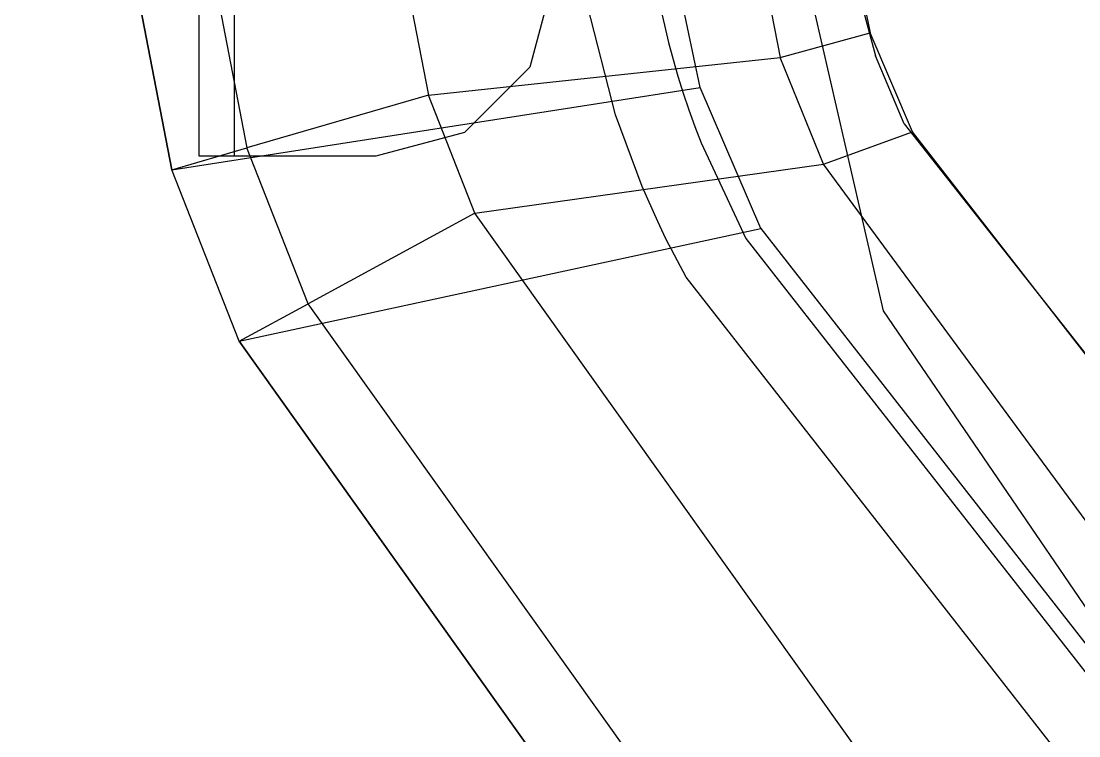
# Model space of a CAD drawing. Extents: x 11992 to 29481, y -6727 to 6811.
# Drawn here: x 18814.6 to 18874.2, y -3127.1 to -3086.8 of the extents above; entities that cross this region are included whole.
import ezdxf

# ---------------------------------------------------------------- set-up
doc = ezdxf.new("R2010")
doc.units = 0
doc.header["$MEASUREMENT"] = 0
doc.layers.get('0').update_dxf_attribs({"color": 8, "linetype": 'CONTINUOUS'})
doc.layers.add('zoylight 5回路', color=4, linetype='CONTINUOUS')

msp = doc.modelspace()

# ---------------------------------------------------------------- linework, layer by layer
for p, q in [((18826.622, -3044.411, -649.434), (18826.622, -3094.411, -649.434)), ((18826.622, -3044.411, -623.434), (18826.622, -3094.411, -623.434)), ((18826.622, -3044.411, -1087.434), (18826.622, -3094.411, -1087.434)), ((18826.622, -3044.411, -1061.434), (18826.622, -3094.411, -1061.434)), ((18826.622, -3044.411, -1525.434), (18826.622, -3094.411, -1525.434)), ((18826.622, -3044.411, -1499.434), (18826.622, -3094.411, -1499.434)), ((18826.622, -3044.411, -1963.433), (18826.622, -3094.411, -1963.433)), ((18826.622, -3044.411, -1937.433), (18826.622, -3094.411, -1937.433)), ((18824.622, -3080.286, -621.434), (18824.622, -3094.411, -621.434)), ((18824.622, -3080.286, -651.434), (18824.622, -3094.411, -651.434)), ((18824.622, -3080.286, -1059.434), (18824.622, -3094.411, -1059.434)), ((18824.622, -3080.286, -1089.434), (18824.622, -3094.411, -1089.434)), ((18824.622, -3080.286, -1497.434), (18824.622, -3094.411, -1497.434)), ((18824.622, -3080.286, -1527.434), (18824.622, -3094.411, -1527.434)), ((18824.622, -3080.286, -1935.433), (18824.622, -3094.411, -1935.433)), ((18824.622, -3080.286, -1965.433), (18824.622, -3094.411, -1965.433)), ((18860.905, -3080.096, -1510.436), (18862.454, -3087.488, -1510.436)), ((18860.905, -3080.096, -1948.436), (18862.454, -3087.488, -1948.436)), ((18860.906, -3080.095, -634.437), (18862.454, -3087.488, -634.437)), ((18860.906, -3080.096, -1072.436), (18862.454, -3087.488, -1072.436)), ((18852.867, -3090.572, -621.437), (18850.867, -3081.094, -621.437)), ((18852.867, -3090.572, -1059.436), (18850.867, -3081.094, -1059.436)), ((18852.867, -3090.572, -1497.436), (18850.867, -3081.094, -1497.436)), ((18852.867, -3090.572, -1935.436), (18850.867, -3081.094, -1935.436)), ((18852.867, -3090.572, -621.437), (18850.868, -3081.094, -621.437)), ((18852.867, -3090.572, -1059.436), (18850.868, -3081.094, -1059.436)), ((18852.867, -3090.572, -1497.436), (18850.868, -3081.094, -1497.436)), ((18852.867, -3090.572, -1935.436), (18850.868, -3081.094, -1935.436)), ((18855.808, -3080.927, -651.436), (18857.387, -3088.883, -651.437)), ((18855.808, -3080.927, -1089.436), (18857.387, -3088.883, -1089.436)), ((18855.808, -3080.927, -1527.436), (18857.387, -3088.883, -1527.436)), ((18855.808, -3080.927, -1965.436), (18857.387, -3088.883, -1965.436)), ((18835.871, -3082.191, -651.436), (18837.567, -3091.003, -651.436)), ((18835.871, -3082.191, -1089.436), (18837.567, -3091.003, -1089.436)), ((18835.871, -3082.191, -1527.436), (18837.567, -3091.003, -1527.436)), ((18835.871, -3082.191, -1965.436), (18837.567, -3091.003, -1965.436)), ((18825.271, -3083.237, -647.043), (18827.337, -3093.971, -647.043)), ((18825.271, -3083.237, -1085.043), (18827.337, -3093.971, -1085.043)), ((18825.271, -3083.237, -1523.042), (18827.337, -3093.971, -1523.042)), ((18825.271, -3083.237, -1961.042), (18827.337, -3093.971, -1961.042)), ((18861.278, -3083.303, -634.437), (18862.758, -3088.776, -634.437)), ((18861.278, -3083.303, -1072.436), (18862.758, -3088.776, -1072.436)), ((18861.278, -3083.303, -1510.436), (18862.758, -3088.776, -1510.436)), ((18861.278, -3083.303, -1948.436), (18862.758, -3088.776, -1948.436)), ((18823.1, -3095.201, -621.437), (18820.881, -3083.671, -621.437)), ((18820.881, -3083.671, -636.437), (18823.1, -3095.201, -636.437)), ((18823.1, -3095.201, -1059.436), (18820.881, -3083.671, -1059.436)), ((18820.881, -3083.671, -1074.436), (18823.1, -3095.201, -1074.436)), ((18823.1, -3095.201, -1497.436), (18820.881, -3083.671, -1497.436)), ((18820.881, -3083.671, -1512.436), (18823.1, -3095.201, -1512.436)), ((18823.1, -3095.201, -1935.436), (18820.881, -3083.671, -1935.436)), ((18820.881, -3083.671, -1950.436), (18823.1, -3095.201, -1950.436)), ((18844.622, -3084.412, -621.434), (18843.282, -3089.412, -621.434)), ((18844.622, -3084.412, -621.434), (18843.282, -3089.412, -621.434)), ((18844.622, -3084.412, -651.434), (18843.282, -3089.412, -651.434)), ((18844.622, -3084.412, -651.434), (18843.282, -3089.412, -651.434)), ((18844.622, -3084.412, -623.434), (18843.282, -3089.412, -623.434)), ((18844.622, -3084.412, -649.434), (18843.282, -3089.412, -649.434)), ((18844.622, -3084.412, -1059.434), (18843.282, -3089.412, -1059.434)), ((18844.622, -3084.412, -1059.434), (18843.282, -3089.412, -1059.434)), ((18844.622, -3084.412, -1089.434), (18843.282, -3089.412, -1089.434)), ((18844.622, -3084.412, -1089.434), (18843.282, -3089.412, -1089.434)), ((18844.622, -3084.412, -1061.434), (18843.282, -3089.412, -1061.434)), ((18844.622, -3084.412, -1087.434), (18843.282, -3089.412, -1087.434)), ((18844.622, -3084.412, -1497.434), (18843.282, -3089.412, -1497.434)), ((18844.622, -3084.412, -1497.434), (18843.282, -3089.412, -1497.434)), ((18844.622, -3084.412, -1527.434), (18843.282, -3089.412, -1527.434)), ((18844.622, -3084.412, -1527.434), (18843.282, -3089.412, -1527.434)), ((18844.622, -3084.412, -1499.434), (18843.282, -3089.412, -1499.434)), ((18844.622, -3084.412, -1525.434), (18843.282, -3089.412, -1525.434)), ((18844.622, -3084.412, -1935.433), (18843.282, -3089.412, -1935.433)), ((18844.622, -3084.412, -1935.433), (18843.282, -3089.412, -1935.433)), ((18844.622, -3084.412, -1965.433), (18843.282, -3089.412, -1965.433)), ((18844.622, -3084.412, -1965.433), (18843.282, -3089.412, -1965.433)), ((18844.622, -3084.412, -1937.433), (18843.282, -3089.412, -1937.433)), ((18844.622, -3084.412, -1963.433), (18843.282, -3089.412, -1963.433)), ((18848.11, -3092.112, -502.431), (18846.514, -3085.863, -502.431)), ((18848.11, -3092.112, -506.43), (18846.514, -3085.863, -506.43)), ((18848.11, -3092.112, -940.43), (18846.514, -3085.863, -940.43)), ((18848.11, -3092.112, -944.43), (18846.514, -3085.863, -944.43)), ((18848.11, -3092.112, -1378.43), (18846.514, -3085.863, -1378.43)), ((18848.11, -3092.112, -1382.43), (18846.514, -3085.863, -1382.43)), ((18850.639, -3086.092, -502.431), (18850.854, -3087.06, -502.431)), ((18850.639, -3086.092, -506.43), (18850.854, -3087.06, -506.43)), ((18850.639, -3086.092, -940.43), (18850.854, -3087.06, -940.43)), ((18850.639, -3086.092, -944.43), (18850.854, -3087.06, -944.43)), ((18850.639, -3086.092, -1378.43), (18850.854, -3087.06, -1378.43)), ((18850.639, -3086.092, -1382.43), (18850.854, -3087.06, -1382.43)), ((18863.203, -3103.147, -1527.856), (18859.32, -3086.256, -1527.856)), ((18863.203, -3103.147, -1934.855), (18859.32, -3086.256, -1934.855)), ((18850.854, -3087.06, -502.431), (18851.089, -3088.023, -502.431)), ((18850.854, -3087.06, -506.43), (18851.089, -3088.023, -506.43)), ((18850.854, -3087.06, -940.43), (18851.089, -3088.023, -940.43)), ((18850.854, -3087.06, -944.43), (18851.089, -3088.023, -944.43)), ((18850.854, -3087.06, -1378.43), (18851.089, -3088.023, -1378.43)), ((18850.854, -3087.06, -1382.43), (18851.089, -3088.023, -1382.43)), ((18857.387, -3088.883, -651.437), (18862.454, -3087.488, -634.437)), ((18857.387, -3088.883, -1089.436), (18862.454, -3087.488, -1072.436)), ((18857.387, -3088.883, -1527.436), (18862.454, -3087.488, -1510.436)), ((18857.387, -3088.883, -1965.436), (18862.454, -3087.488, -1948.436)), ((18864.842, -3093.064, -634.437), (18862.454, -3087.488, -634.437)), ((18864.842, -3093.064, -1072.436), (18862.454, -3087.488, -1072.436)), ((18864.842, -3093.064, -1510.436), (18862.454, -3087.488, -1510.436)), ((18864.842, -3093.064, -1948.436), (18862.454, -3087.488, -1948.436)), ((18851.089, -3088.023, -502.431), (18851.345, -3088.981, -502.431)), ((18851.089, -3088.023, -506.43), (18851.345, -3088.981, -506.43)), ((18851.089, -3088.023, -940.43), (18851.345, -3088.981, -940.43)), ((18851.089, -3088.023, -944.43), (18851.345, -3088.981, -944.43)), ((18851.089, -3088.023, -1378.43), (18851.345, -3088.981, -1378.43)), ((18851.089, -3088.023, -1382.43), (18851.345, -3088.981, -1382.43)), ((18864.362, -3092.609, -634.437), (18862.758, -3088.776, -634.437)), ((18864.362, -3092.609, -1072.436), (18862.758, -3088.776, -1072.436)), ((18864.362, -3092.609, -1510.436), (18862.758, -3088.776, -1510.436)), ((18864.362, -3092.609, -1948.436), (18862.758, -3088.776, -1948.436)), ((18837.567, -3091.003, -651.436), (18857.387, -3088.883, -651.437)), ((18837.567, -3091.003, -1089.436), (18857.387, -3088.883, -1089.436)), ((18837.567, -3091.003, -1527.436), (18857.387, -3088.883, -1527.436)), ((18837.567, -3091.003, -1965.436), (18857.387, -3088.883, -1965.436)), ((18839.622, -3093.072, -621.434), (18843.282, -3089.412, -621.434)), ((18843.282, -3089.412, -651.434), (18839.622, -3093.072, -651.434)), ((18843.282, -3089.412, -623.434), (18839.622, -3093.072, -623.434)), ((18839.622, -3093.072, -649.434), (18843.282, -3089.412, -649.434)), ((18839.622, -3093.072, -1059.434), (18843.282, -3089.412, -1059.434)), ((18843.282, -3089.412, -1089.434), (18839.622, -3093.072, -1089.434)), ((18843.282, -3089.412, -1061.434), (18839.622, -3093.072, -1061.434)), ((18839.622, -3093.072, -1087.434), (18843.282, -3089.412, -1087.434)), ((18839.622, -3093.072, -1497.434), (18843.282, -3089.412, -1497.434)), ((18843.282, -3089.412, -1527.434), (18839.622, -3093.072, -1527.434)), ((18843.282, -3089.412, -1499.434), (18839.622, -3093.072, -1499.434)), ((18839.622, -3093.072, -1525.434), (18843.282, -3089.412, -1525.434)), ((18839.622, -3093.072, -1935.433), (18843.282, -3089.412, -1935.433)), ((18843.282, -3089.412, -1965.433), (18839.622, -3093.072, -1965.433)), ((18843.282, -3089.412, -1937.433), (18839.622, -3093.072, -1937.433)), ((18839.622, -3093.072, -1963.433), (18843.282, -3089.412, -1963.433)), ((18843.282, -3089.412, -623.434), (18843.282, -3089.412, -621.434)), ((18843.282, -3089.412, -649.434), (18843.282, -3089.412, -651.434)), ((18843.282, -3089.412, -1061.434), (18843.282, -3089.412, -1059.434)), ((18843.282, -3089.412, -1087.434), (18843.282, -3089.412, -1089.434)), ((18843.282, -3089.412, -1499.434), (18843.282, -3089.412, -1497.434)), ((18843.282, -3089.412, -1525.434), (18843.282, -3089.412, -1527.434)), ((18843.282, -3089.412, -1937.433), (18843.282, -3089.412, -1935.433)), ((18843.282, -3089.412, -1963.433), (18843.282, -3089.412, -1965.433)), ((18851.345, -3088.981, -502.431), (18851.62, -3089.934, -502.431)), ((18851.345, -3088.981, -506.43), (18851.62, -3089.934, -506.43)), ((18851.345, -3088.981, -940.43), (18851.62, -3089.934, -940.43)), ((18851.345, -3088.981, -944.43), (18851.62, -3089.934, -944.43)), ((18851.345, -3088.981, -1378.43), (18851.62, -3089.934, -1378.43)), ((18851.345, -3088.981, -1382.43), (18851.62, -3089.934, -1382.43)), ((18859.82, -3094.885, -651.436), (18857.387, -3088.883, -651.437)), ((18859.82, -3094.885, -1089.436), (18857.387, -3088.883, -1089.436)), ((18859.82, -3094.885, -1527.436), (18857.387, -3088.883, -1527.436)), ((18859.82, -3094.885, -1965.436), (18857.387, -3088.883, -1965.436)), ((18851.62, -3089.934, -502.431), (18851.62, -3089.934, -506.43)), ((18851.62, -3089.934, -502.431), (18851.916, -3090.88, -502.431)), ((18851.62, -3089.934, -506.43), (18851.916, -3090.88, -506.43)), ((18851.62, -3089.934, -940.43), (18851.62, -3089.934, -944.43)), ((18851.62, -3089.934, -940.43), (18851.915, -3090.88, -940.43)), ((18851.62, -3089.934, -944.43), (18851.915, -3090.88, -944.43)), ((18851.62, -3089.934, -1378.43), (18851.62, -3089.934, -1382.43)), ((18851.62, -3089.934, -1378.43), (18851.915, -3090.88, -1378.43)), ((18851.62, -3089.934, -1382.43), (18851.915, -3090.88, -1382.43)), ((18823.1, -3095.201, -621.437), (18852.867, -3090.572, -621.437)), ((18823.1, -3095.201, -1059.436), (18852.867, -3090.572, -1059.436)), ((18823.1, -3095.201, -1497.436), (18852.867, -3090.572, -1497.436)), ((18823.1, -3095.201, -1935.436), (18852.867, -3090.572, -1935.436)), ((18856.289, -3098.511, -621.437), (18852.867, -3090.572, -621.437)), ((18856.29, -3098.511, -621.437), (18852.867, -3090.572, -621.437)), ((18856.289, -3098.511, -1059.436), (18852.867, -3090.572, -1059.436)), ((18856.29, -3098.511, -1059.436), (18852.867, -3090.572, -1059.436)), ((18856.289, -3098.511, -1497.436), (18852.867, -3090.572, -1497.436)), ((18856.29, -3098.511, -1497.436), (18852.867, -3090.572, -1497.436)), ((18856.289, -3098.511, -1935.436), (18852.867, -3090.572, -1935.436)), ((18856.29, -3098.511, -1935.436), (18852.867, -3090.572, -1935.436)), ((18837.567, -3091.003, -651.436), (18827.337, -3093.971, -647.043)), ((18837.567, -3091.003, -1089.436), (18827.337, -3093.971, -1085.043)), ((18837.567, -3091.003, -1527.436), (18827.337, -3093.971, -1523.042)), ((18837.567, -3091.003, -1965.436), (18827.337, -3093.971, -1961.042)), ((18840.181, -3097.651, -651.436), (18837.567, -3091.003, -651.436)), ((18840.181, -3097.651, -1089.436), (18837.567, -3091.003, -1089.436)), ((18840.181, -3097.651, -1527.436), (18837.567, -3091.003, -1527.436)), ((18840.181, -3097.651, -1965.436), (18837.567, -3091.003, -1965.436)), ((18851.915, -3090.88, -940.43), (18852.231, -3091.82, -940.43)), ((18851.915, -3090.88, -944.43), (18852.231, -3091.82, -944.43)), ((18851.915, -3090.88, -1378.43), (18852.231, -3091.82, -1378.43)), ((18851.915, -3090.88, -1382.43), (18852.231, -3091.82, -1382.43)), ((18851.916, -3090.88, -502.431), (18852.231, -3091.82, -502.431)), ((18851.916, -3090.88, -506.43), (18852.231, -3091.82, -506.43)), ((18852.231, -3091.82, -502.431), (18852.566, -3092.753, -502.431)), ((18852.231, -3091.82, -506.43), (18852.566, -3092.753, -506.43)), ((18852.231, -3091.82, -940.43), (18852.566, -3092.753, -940.43)), ((18852.231, -3091.82, -944.43), (18852.566, -3092.753, -944.43)), ((18852.231, -3091.82, -1378.43), (18852.566, -3092.753, -1378.43)), ((18852.231, -3091.82, -1382.43), (18852.566, -3092.753, -1382.43)), ((18849.605, -3096.145, -502.431), (18848.11, -3092.112, -502.431)), ((18848.11, -3092.112, -502.431), (18848.11, -3092.112, -506.43)), ((18849.605, -3096.145, -506.43), (18848.11, -3092.112, -506.43)), ((18849.605, -3096.145, -940.43), (18848.11, -3092.112, -940.43)), ((18848.11, -3092.112, -940.43), (18848.11, -3092.112, -944.43)), ((18849.605, -3096.145, -944.43), (18848.11, -3092.112, -944.43)), ((18849.605, -3096.145, -1378.43), (18848.11, -3092.112, -1378.43)), ((18848.11, -3092.112, -1378.43), (18848.11, -3092.112, -1382.43)), ((18849.605, -3096.145, -1382.43), (18848.11, -3092.112, -1382.43)), ((18852.566, -3092.753, -502.431), (18852.92, -3093.679, -502.431)), ((18852.566, -3092.753, -506.43), (18852.92, -3093.679, -506.43)), ((18852.566, -3092.753, -940.43), (18852.92, -3093.679, -940.43)), ((18852.566, -3092.753, -944.43), (18852.92, -3093.679, -944.43)), ((18852.566, -3092.753, -1378.43), (18852.92, -3093.679, -1378.43)), ((18852.566, -3092.753, -1382.43), (18852.92, -3093.679, -1382.43)), ((18864.362, -3092.609, -634.437), (18933.155, -3179.869, -634.437)), ((18864.362, -3092.609, -1072.436), (18933.155, -3179.869, -1072.436)), ((18864.362, -3092.609, -1510.436), (18933.155, -3179.869, -1510.436)), ((18864.362, -3092.609, -1948.436), (18933.155, -3179.869, -1948.436)), ((18834.622, -3094.411, -621.434), (18839.622, -3093.072, -621.434)), ((18834.622, -3094.411, -651.434), (18839.622, -3093.072, -651.434)), ((18834.622, -3094.411, -623.434), (18839.622, -3093.072, -623.434)), ((18834.622, -3094.411, -649.434), (18839.622, -3093.072, -649.434)), ((18834.622, -3094.411, -1059.434), (18839.622, -3093.072, -1059.434)), ((18834.622, -3094.411, -1089.434), (18839.622, -3093.072, -1089.434)), ((18834.622, -3094.411, -1061.434), (18839.622, -3093.072, -1061.434)), ((18834.622, -3094.411, -1087.434), (18839.622, -3093.072, -1087.434)), ((18834.622, -3094.411, -1497.434), (18839.622, -3093.072, -1497.434)), ((18834.622, -3094.411, -1527.434), (18839.622, -3093.072, -1527.434)), ((18834.622, -3094.411, -1499.434), (18839.622, -3093.072, -1499.434)), ((18834.622, -3094.411, -1525.434), (18839.622, -3093.072, -1525.434)), ((18834.622, -3094.411, -1935.433), (18839.622, -3093.072, -1935.433)), ((18834.622, -3094.411, -1965.433), (18839.622, -3093.072, -1965.433)), ((18834.622, -3094.411, -1937.433), (18839.622, -3093.072, -1937.433)), ((18834.622, -3094.411, -1963.433), (18839.622, -3093.072, -1963.433)), ((18839.622, -3093.072, -623.434), (18839.622, -3093.072, -621.434)), ((18839.622, -3093.072, -649.434), (18839.622, -3093.072, -651.434)), ((18839.622, -3093.072, -1061.434), (18839.622, -3093.072, -1059.434)), ((18839.622, -3093.072, -1087.434), (18839.622, -3093.072, -1089.434)), ((18839.622, -3093.072, -1499.434), (18839.622, -3093.072, -1497.434)), ((18839.622, -3093.072, -1525.434), (18839.622, -3093.072, -1527.434)), ((18839.622, -3093.072, -1937.433), (18839.622, -3093.072, -1935.433)), ((18839.622, -3093.072, -1963.433), (18839.622, -3093.072, -1965.433)), ((18859.82, -3094.885, -651.436), (18864.842, -3093.064, -634.437)), ((18859.82, -3094.885, -1089.436), (18864.842, -3093.064, -1072.436)), ((18859.82, -3094.885, -1527.436), (18864.842, -3093.064, -1510.436)), ((18859.82, -3094.885, -1965.436), (18864.842, -3093.064, -1948.436)), ((18930.054, -3177.023, -634.437), (18864.842, -3093.064, -634.437)), ((18930.053, -3177.023, -1072.436), (18864.842, -3093.064, -1072.436)), ((18930.053, -3177.023, -1510.436), (18864.842, -3093.064, -1510.436)), ((18930.053, -3177.023, -1948.436), (18864.842, -3093.064, -1948.436)), ((18823.1, -3095.201, -636.437), (18827.337, -3093.971, -647.043)), ((18823.1, -3095.201, -1074.436), (18827.337, -3093.971, -1085.043)), ((18823.1, -3095.201, -1512.436), (18827.337, -3093.971, -1523.042)), ((18823.1, -3095.201, -1950.436), (18827.337, -3093.971, -1961.042)), ((18830.788, -3102.748, -647.043), (18827.337, -3093.971, -647.043)), ((18830.788, -3102.748, -1085.043), (18827.337, -3093.971, -1085.043)), ((18830.788, -3102.748, -1523.042), (18827.337, -3093.971, -1523.042)), ((18830.788, -3102.748, -1961.042), (18827.337, -3093.971, -1961.042)), ((18852.92, -3093.679, -502.431), (18852.92, -3093.679, -506.43)), ((18852.92, -3093.679, -502.431), (18855.449, -3099.06, -502.431)), ((18852.92, -3093.679, -506.43), (18855.449, -3099.06, -506.43)), ((18852.92, -3093.679, -940.43), (18852.92, -3093.679, -944.43)), ((18852.92, -3093.679, -940.43), (18855.449, -3099.06, -940.43)), ((18852.92, -3093.679, -944.43), (18855.449, -3099.06, -944.43)), ((18852.92, -3093.679, -1378.43), (18852.92, -3093.679, -1382.43)), ((18852.92, -3093.679, -1378.43), (18855.449, -3099.06, -1378.43)), ((18852.92, -3093.679, -1382.43), (18855.449, -3099.06, -1382.43)), ((18824.622, -3094.411, -621.434), (18824.622, -3094.411, -651.434)), ((18824.622, -3094.411, -621.434), (18834.622, -3094.411, -621.434)), ((18824.622, -3094.411, -651.434), (18834.622, -3094.411, -651.434)), ((18824.622, -3094.411, -1059.434), (18824.622, -3094.411, -1089.434)), ((18824.622, -3094.411, -1059.434), (18834.622, -3094.411, -1059.434)), ((18824.622, -3094.411, -1089.434), (18834.622, -3094.411, -1089.434)), ((18824.622, -3094.411, -1497.434), (18824.622, -3094.411, -1527.434)), ((18824.622, -3094.411, -1497.434), (18834.622, -3094.411, -1497.434)), ((18824.622, -3094.411, -1527.434), (18834.622, -3094.411, -1527.434)), ((18824.622, -3094.411, -1935.433), (18824.622, -3094.411, -1965.433)), ((18824.622, -3094.411, -1935.433), (18834.622, -3094.411, -1935.433)), ((18824.622, -3094.411, -1965.433), (18834.622, -3094.411, -1965.433)), ((18826.622, -3094.411, -623.434), (18826.622, -3094.411, -649.434)), ((18826.622, -3094.411, -623.434), (18834.622, -3094.411, -623.434)), ((18826.622, -3094.411, -649.434), (18834.622, -3094.411, -649.434)), ((18826.622, -3094.411, -1061.434), (18826.622, -3094.411, -1087.434)), ((18826.622, -3094.411, -1061.434), (18834.622, -3094.411, -1061.434)), ((18826.622, -3094.411, -1087.434), (18834.622, -3094.411, -1087.434)), ((18826.622, -3094.411, -1499.434), (18826.622, -3094.411, -1525.434)), ((18826.622, -3094.411, -1499.434), (18834.622, -3094.411, -1499.434)), ((18826.622, -3094.411, -1525.434), (18834.622, -3094.411, -1525.434)), ((18826.622, -3094.411, -1937.433), (18826.622, -3094.411, -1963.433)), ((18826.622, -3094.411, -1937.433), (18834.622, -3094.411, -1937.433)), ((18826.622, -3094.411, -1963.433), (18834.622, -3094.411, -1963.433)), ((18834.622, -3094.411, -623.434), (18834.622, -3094.411, -621.434)), ((18834.622, -3094.411, -649.434), (18834.622, -3094.411, -651.434)), ((18834.622, -3094.411, -1061.434), (18834.622, -3094.411, -1059.434)), ((18834.622, -3094.411, -1087.434), (18834.622, -3094.411, -1089.434)), ((18834.622, -3094.411, -1499.434), (18834.622, -3094.411, -1497.434)), ((18834.622, -3094.411, -1525.434), (18834.622, -3094.411, -1527.434)), ((18834.622, -3094.411, -1937.433), (18834.622, -3094.411, -1935.433)), ((18834.622, -3094.411, -1963.433), (18834.622, -3094.411, -1965.433)), ((18826.898, -3104.859, -621.437), (18823.1, -3095.201, -621.437)), ((18826.898, -3104.859, -636.437), (18823.1, -3095.201, -636.437)), ((18823.1, -3095.201, -621.437), (18823.1, -3095.201, -636.437)), ((18826.897, -3104.859, -1059.436), (18823.1, -3095.201, -1059.436)), ((18826.897, -3104.859, -1074.436), (18823.1, -3095.201, -1074.436)), ((18823.1, -3095.201, -1059.436), (18823.1, -3095.201, -1074.436)), ((18826.897, -3104.859, -1497.436), (18823.1, -3095.201, -1497.436)), ((18826.897, -3104.859, -1512.436), (18823.1, -3095.201, -1512.436)), ((18823.1, -3095.201, -1497.436), (18823.1, -3095.201, -1512.436)), ((18826.897, -3104.859, -1935.436), (18823.1, -3095.201, -1935.436)), ((18826.897, -3104.859, -1950.436), (18823.1, -3095.201, -1950.436)), ((18823.1, -3095.201, -1935.436), (18823.1, -3095.201, -1950.436)), ((18840.181, -3097.651, -651.436), (18859.82, -3094.885, -651.436)), ((18840.181, -3097.651, -1089.436), (18859.82, -3094.885, -1089.436)), ((18840.181, -3097.651, -1527.436), (18859.82, -3094.885, -1527.436)), ((18840.181, -3097.651, -1965.436), (18859.82, -3094.885, -1965.436)), ((18926.293, -3185.247, -651.436), (18859.82, -3094.885, -651.436)), ((18926.293, -3185.247, -1089.436), (18859.82, -3094.885, -1089.436)), ((18926.293, -3185.247, -1527.436), (18859.82, -3094.885, -1527.436)), ((18926.293, -3185.247, -1965.435), (18859.82, -3094.885, -1965.436)), ((18850.479, -3098.11, -502.431), (18849.605, -3096.145, -502.431)), ((18850.479, -3098.11, -506.43), (18849.605, -3096.145, -506.43)), ((18849.605, -3096.145, -502.431), (18849.605, -3096.145, -506.43)), ((18850.479, -3098.11, -940.43), (18849.605, -3096.145, -940.43)), ((18850.479, -3098.11, -944.43), (18849.605, -3096.145, -944.43)), ((18849.605, -3096.145, -940.43), (18849.605, -3096.145, -944.43)), ((18850.479, -3098.11, -1378.43), (18849.605, -3096.145, -1378.43)), ((18850.479, -3098.11, -1382.43), (18849.605, -3096.145, -1382.43)), ((18849.605, -3096.145, -1378.43), (18849.605, -3096.145, -1382.43)), ((18840.181, -3097.651, -651.436), (18830.788, -3102.748, -647.043)), ((18840.181, -3097.651, -1089.436), (18830.788, -3102.748, -1085.043)), ((18840.181, -3097.651, -1527.436), (18830.788, -3102.748, -1523.042)), ((18840.181, -3097.651, -1965.436), (18830.788, -3102.748, -1961.042)), ((18911.586, -3197.737, -651.436), (18840.181, -3097.651, -651.436)), ((18911.586, -3197.737, -1089.436), (18840.181, -3097.651, -1089.436)), ((18911.586, -3197.737, -1527.436), (18840.181, -3097.651, -1527.436)), ((18911.586, -3197.737, -1965.435), (18840.181, -3097.651, -1965.436)), ((18850.947, -3099.079, -502.431), (18850.479, -3098.11, -502.431)), ((18850.947, -3099.079, -506.43), (18850.479, -3098.11, -506.43)), ((18850.947, -3099.079, -940.43), (18850.479, -3098.11, -940.43)), ((18850.947, -3099.079, -944.43), (18850.479, -3098.11, -944.43)), ((18850.947, -3099.079, -1378.43), (18850.479, -3098.11, -1378.43)), ((18850.947, -3099.079, -1382.43), (18850.479, -3098.11, -1382.43)), ((18826.897, -3104.859, -1059.436), (18856.29, -3098.511, -1059.436)), ((18826.897, -3104.859, -1497.436), (18856.29, -3098.511, -1497.436)), ((18826.897, -3104.859, -1935.436), (18856.29, -3098.511, -1935.436)), ((18826.898, -3104.859, -621.437), (18856.29, -3098.511, -621.437)), ((18856.289, -3098.511, -621.437), (18922.175, -3182.748, -621.437)), ((18856.289, -3098.511, -1059.436), (18922.174, -3182.748, -1059.436)), ((18856.289, -3098.511, -1497.436), (18922.174, -3182.748, -1497.436)), ((18856.289, -3098.511, -1935.436), (18922.174, -3182.748, -1935.436)), ((18856.29, -3098.511, -621.437), (18922.175, -3182.748, -621.437)), ((18856.29, -3098.511, -1059.436), (18922.175, -3182.748, -1059.436)), ((18856.29, -3098.511, -1497.436), (18922.175, -3182.748, -1497.436)), ((18856.29, -3098.511, -1935.436), (18922.175, -3182.748, -1935.436)), ((18852.085, -3101.252, -502.431), (18850.947, -3099.079, -502.431)), ((18852.085, -3101.252, -506.43), (18850.947, -3099.079, -506.43)), ((18852.085, -3101.252, -940.43), (18850.947, -3099.079, -940.43)), ((18852.085, -3101.252, -944.43), (18850.947, -3099.079, -944.43)), ((18852.085, -3101.252, -1378.43), (18850.947, -3099.079, -1378.43)), ((18852.085, -3101.252, -1382.43), (18850.947, -3099.079, -1382.43)), ((18855.449, -3099.06, -502.431), (18855.449, -3099.06, -506.43)), ((18855.449, -3099.06, -502.431), (18921.417, -3183.401, -502.431)), ((18855.449, -3099.06, -506.43), (18921.417, -3183.401, -506.43)), ((18855.449, -3099.06, -940.43), (18855.449, -3099.06, -944.43)), ((18855.449, -3099.06, -940.43), (18921.417, -3183.401, -940.43)), ((18855.449, -3099.06, -944.43), (18921.417, -3183.401, -944.43)), ((18855.449, -3099.06, -1378.43), (18855.449, -3099.06, -1382.43)), ((18855.449, -3099.06, -1378.43), (18921.417, -3183.401, -1378.43)), ((18855.449, -3099.06, -1382.43), (18921.417, -3183.401, -1382.43)), ((18918.388, -3186.015, -502.431), (18852.085, -3101.252, -502.431)), ((18918.388, -3186.015, -506.43), (18852.085, -3101.252, -506.43)), ((18852.085, -3101.252, -502.431), (18852.085, -3101.252, -506.43)), ((18918.388, -3186.015, -940.43), (18852.085, -3101.252, -940.43)), ((18918.388, -3186.015, -944.43), (18852.085, -3101.252, -944.43)), ((18852.085, -3101.252, -940.43), (18852.085, -3101.252, -944.43)), ((18918.388, -3186.015, -1378.43), (18852.085, -3101.252, -1378.43)), ((18918.388, -3186.015, -1382.43), (18852.085, -3101.252, -1382.43)), ((18852.085, -3101.252, -1378.43), (18852.085, -3101.252, -1382.43)), ((18826.897, -3104.859, -1074.436), (18830.788, -3102.748, -1085.043)), ((18826.897, -3104.859, -1512.436), (18830.788, -3102.748, -1523.042)), ((18826.897, -3104.859, -1950.436), (18830.788, -3102.748, -1961.042)), ((18826.898, -3104.859, -636.437), (18830.788, -3102.748, -647.043)), ((18903.396, -3204.518, -647.043), (18830.788, -3102.748, -647.043)), ((18903.396, -3204.518, -1085.043), (18830.788, -3102.748, -1085.043)), ((18903.396, -3204.518, -1523.042), (18830.788, -3102.748, -1523.042)), ((18903.396, -3204.518, -1961.042), (18830.788, -3102.748, -1961.042)), ((18917.683, -3182.992, -1527.856), (18863.203, -3103.147, -1527.856)), ((18917.683, -3182.992, -1934.855), (18863.203, -3103.147, -1934.855)), ((18863.203, -3103.147, -1934.855), (18863.203, -3103.147, -1527.856)), ((18826.897, -3104.859, -1059.436), (18900.003, -3207.327, -1059.436)), ((18900.003, -3207.327, -1074.436), (18826.897, -3104.859, -1074.436)), ((18826.897, -3104.859, -1059.436), (18826.897, -3104.859, -1074.436)), ((18826.897, -3104.859, -1497.436), (18900.003, -3207.327, -1497.436)), ((18900.003, -3207.327, -1512.436), (18826.897, -3104.859, -1512.436)), ((18826.897, -3104.859, -1497.436), (18826.897, -3104.859, -1512.436)), ((18826.897, -3104.859, -1935.436), (18900.003, -3207.327, -1935.436)), ((18900.003, -3207.327, -1950.436), (18826.897, -3104.859, -1950.436)), ((18826.897, -3104.859, -1935.436), (18826.897, -3104.859, -1950.436)), ((18826.898, -3104.859, -621.437), (18900.003, -3207.327, -621.437)), ((18900.003, -3207.327, -636.437), (18826.898, -3104.859, -636.437)), ((18826.898, -3104.859, -621.437), (18826.898, -3104.859, -636.437))]:
    msp.add_line(p, q)
at = {"layer": 'zoylight 5回路', "linetype": 'Continuous'}
msp.add_arc((71112.068, 5667.36), 53418.382, 187.9329587, 192.3088948, dxfattribs=at)

doc.saveas('drawing.dxf')
